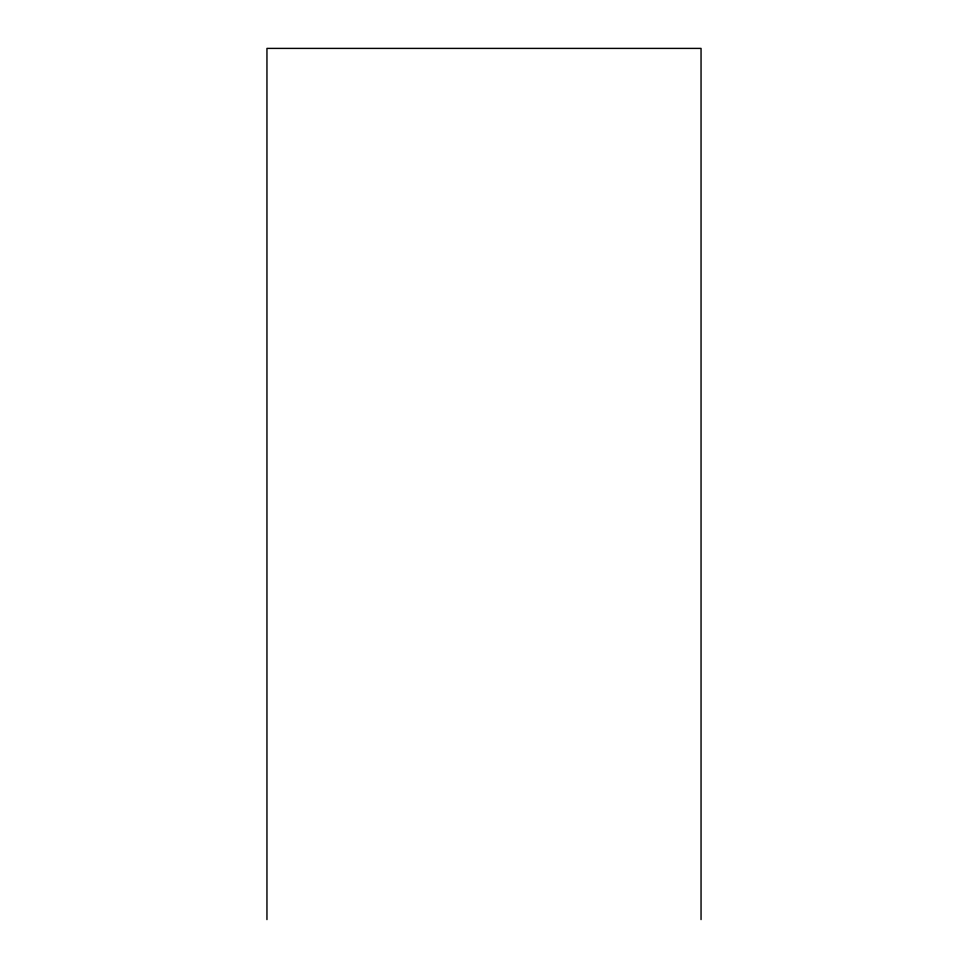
<?xml version="1.0" encoding="UTF-8"?>
<svg xmlns="http://www.w3.org/2000/svg" width="968" height="968" viewBox="0 0 968 968"><rect width="100%" height="100%" fill="white"/><g stroke="black" fill="none" stroke-linecap="round" stroke-linejoin="round"><path stroke-width="1.45" d="M701.05 919.6L701.05 48.4L266.95 48.4L266.95 919.6"/></g></svg>
